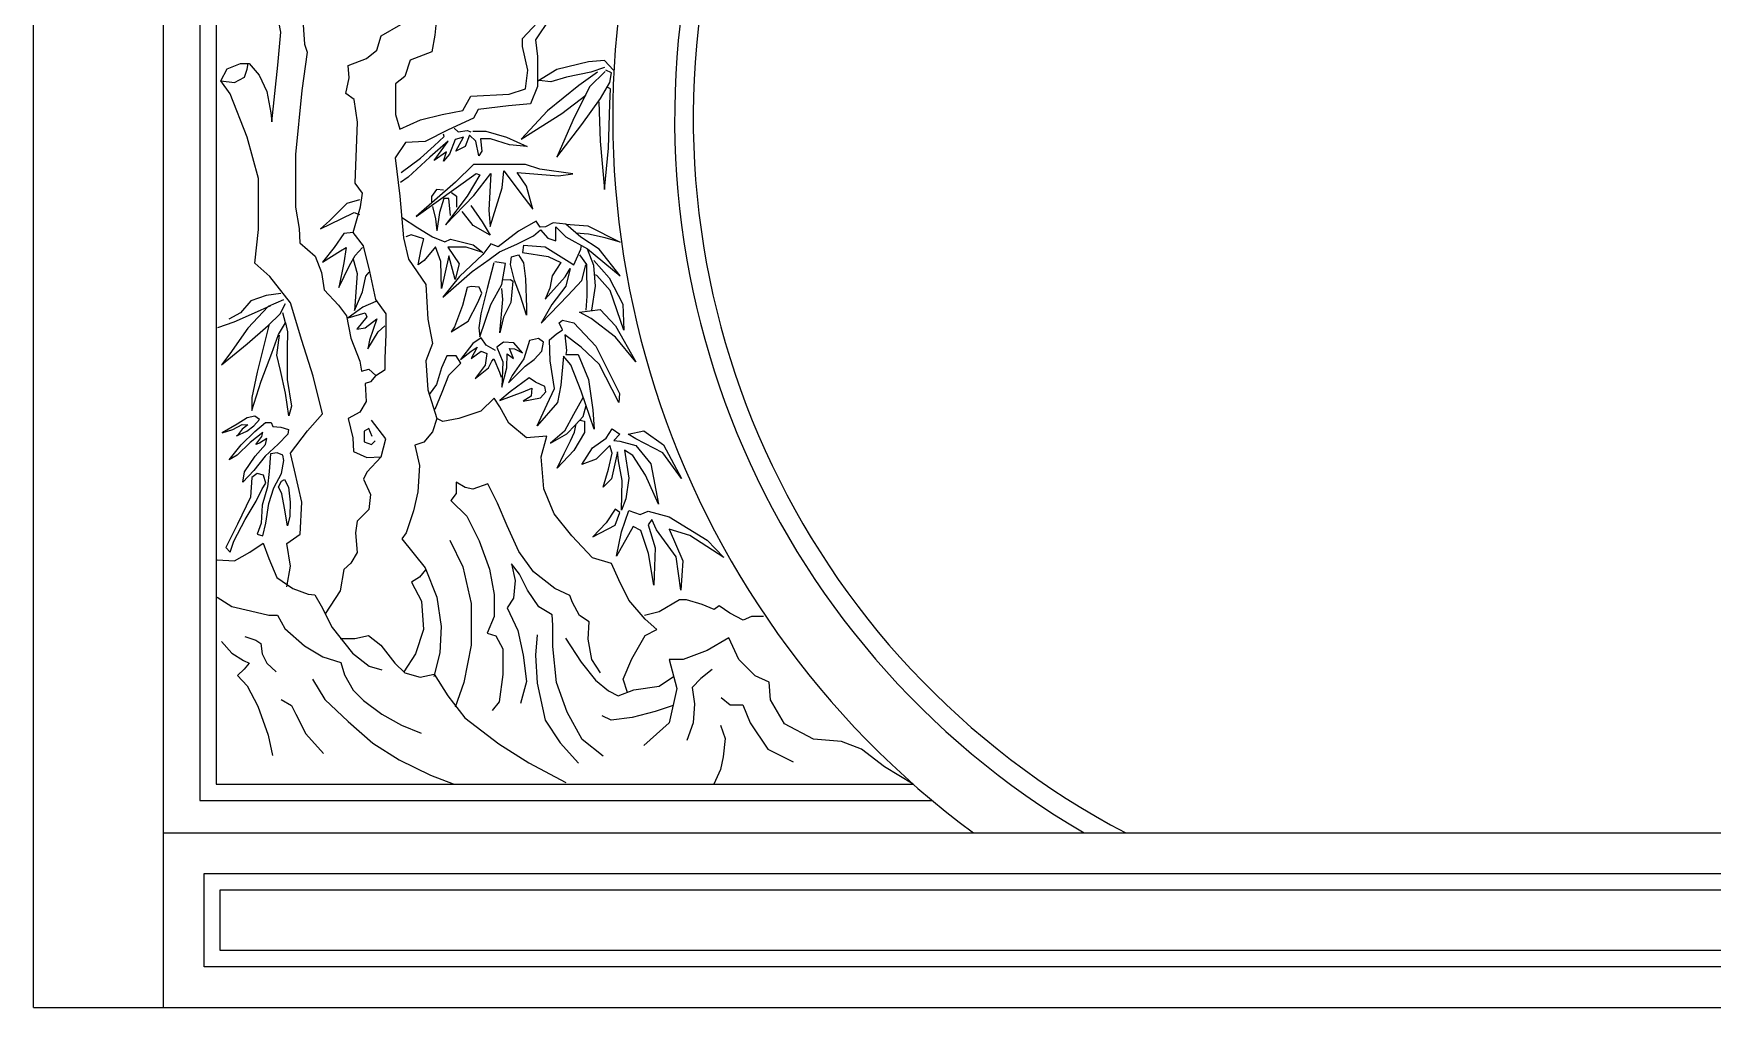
# Model space of a CAD drawing. Header units: metres. Extents: x 4395 to 7995, y 1000 to 3400.
# Drawn here: x 4395 to 6463, y 1000 to 2200 of the extents above; entities that cross this region are included whole.
import ezdxf

# ---------------------------------------------------------------- set-up
doc = ezdxf.new("R2010")
doc.units = ezdxf.units.M
for name, color, linetype in [('3', 3, 'Continuous'), ('4', 4, 'Continuous'), ('7', 7, 'Continuous')]:
    doc.layers.add(name, color=color, linetype=linetype)

msp = doc.modelspace()

# ---------------------------------------------------------------- linework, layer by layer
at = {"layer": '3'}
for points in [[(6887.95, 1255), (7790, 1255), (7790, 3350), (4600, 3350), (4600, 1255), (4600, 1255), (5502.05, 1255)], [(4625.74, 2141.93), (4642.4, 2139.89), (4654.9, 2146.14), (4658.02, 2156.13), (4659.27, 2162.99)], [(5089.65, 2152.58), (5066.54, 2135.87), (5028.3, 2104.83), (4995.63, 2069.81), (5045.83, 2101.65), (5075.31, 2123.93)], [(5109.57, 2154.97), (5098.42, 2166.91), (5078.5, 2165.32), (5039.45, 2155.76), (5016.35, 2141.44)], [(5098.42, 2158.15), (5081.68, 2152.58), (5051.41, 2146.21), (5032.28, 2140.64), (5017.94, 2142.23)], [(5099.21, 2153.38), (5080.09, 2134.28), (5059.37, 2092.89), (5039.45, 2047.53), (5070.53, 2088.12), (5093.64, 2119.95), (5104.79, 2139.85), (5107.18, 2151.79), (5100.01, 2154.97)], [(5091.25, 2115.97), (5092.84, 2067.42), (5098.42, 2007.73), (5103.2, 2058.67), (5104.79, 2113.58), (5105.59, 2131.89), (5102.4, 2133.48)], [(4936, 2079.71), (4952.09, 2079.71), (4977.64, 2072.15), (5003.19, 2060.81), (4981.42, 2062.7), (4957.76, 2070.26), (4945.46, 2070.26), (4947.35, 2055.13), (4943.57, 2049.46), (4939.78, 2067.42), (4932.21, 2074.98), (4926.54, 2060.81), (4915.18, 2055.13), (4924.64, 2072.15), (4914.23, 2069.31), (4907.61, 2051.35), (4900.04, 2042.85), (4903.82, 2054.19), (4888.68, 2043.79), (4905.72, 2067.42), (4883, 2047.57), (4856.51, 2023), (4847.04, 2016.38)], [(4847.99, 2028.67), (4871.65, 2046.63), (4888.68, 2061.75), (4900.98, 2073.09), (4900.04, 2075.93)], [(4913.29, 2083.49), (4918.02, 2078.77), (4929.37, 2080.66), (4933.78, 2078.89)], [(5059.21, 2027.3), (5018.64, 2032.89), (5000.92, 2038.48), (4937.04, 2038.48), (4914.65, 2017.05), (4866.16, 1974.67), (4940.3, 2027.76), (4944.96, 2025.9), (4929.11, 1999.82), (4902.53, 1964.42), (4937.5, 2000.28), (4958.49, 2027.76), (4955.69, 1982.59), (4957.55, 1962.09), (4972.48, 2010.06), (4974.34, 2031.02), (4999.52, 1997.49), (5010.25, 1983.52), (5002.32, 2011.93), (4990.66, 2028.69), (5041.49, 2024.5), (5059.21, 2027.3)], [(4899.97, 2007.23), (4891.29, 2007.85), (4885.09, 1999.18), (4885.09, 1991.75)], [(4796.58, 1995.19), (4780.86, 1990.71), (4759.54, 1969.41), (4748.31, 1959.32), (4774.13, 1971.65), (4789.84, 1979.5), (4796.58, 1977.26)], [(4886.33, 1986.79), (4890.05, 1971.92), (4891.91, 1957.06)], [(4908.65, 1975.64), (4906.79, 1996.7), (4900.59, 1996.7), (4895.01, 1979.36), (4891.91, 1957.06)], [(4909.89, 2004.13), (4916.1, 1999.8), (4916.1, 1986.17)], [(4933.88, 1987.98), (4947.61, 1967.87), (4957.67, 1951.41), (4936.62, 1963.3), (4924.73, 1978.84), (4922.9, 1980.66)], [(4848.44, 1973.84), (4868.34, 1960.77), (4886.33, 1949.62), (4901.83, 1943.43), (4908.65, 1946.53), (4936.56, 1939.71), (4948.34, 1930.42), (4927.88, 1936.62), (4905.55, 1936.62), (4919.2, 1916.17), (4914.23, 1896.97), (4906.79, 1926.09), (4897.49, 1885.82), (4896.87, 1919.27), (4890.05, 1937.24), (4876.4, 1920.51), (4868.96, 1914.94), (4872.68, 1934.14), (4875.78, 1947.15), (4860.28, 1952.1), (4853.46, 1949.62)], [(4967.57, 1937.24), (4958.27, 1940.95), (4948.34, 1927.94), (4919.82, 1900.69), (4899.35, 1875.29), (4935.32, 1906.88), (4956.41, 1921.75), (4968.81, 1931.04), (4990.52, 1940.33), (5010.98, 1950.86), (5019.66, 1958.3), (5028.35, 1947.77), (5038.27, 1944.67), (5038.27, 1962.01), (5050.67, 1949.62), (5077.34, 1934.76), (5117.65, 1901.31), (5091.6, 1934.14), (5069.28, 1949), (5050.67, 1965.11), (5035.17, 1966.97), (5025.86, 1962.01), (5019.04, 1961.39)], [(5019.04, 1961.39), (5014.08, 1968.83), (4992.38, 1956.44), (4967.57, 1937.24)], [(5050.67, 1965.11), (5077.96, 1963.25), (5117.65, 1942.81), (5099.04, 1948.39), (5078.58, 1952.72), (5063.07, 1953.96)], [(4788.78, 1954.93), (4777.13, 1953.74), (4765.33, 1936.42), (4750.76, 1918.4), (4772.97, 1932.26), (4779.91, 1936.42), (4777.13, 1917.7), (4770.88, 1887.21), (4784.07, 1914.24), (4791.01, 1926.71), (4800.03, 1936.42)], [(4983.69, 1924.85), (4992.38, 1927.32), (4998.58, 1917.41), (5001.06, 1897.59), (5002.3, 1862.28), (5002.3, 1852.99), (4994.86, 1876.53), (4987.41, 1895.73), (4982.45, 1915.55), (4983.69, 1924.85)], [(4998.58, 1939.09), (4997.34, 1930.42), (5028.97, 1925.47), (5044.47, 1918.03)], [(4998.58, 1939.09), (5025.24, 1937.24), (5055.01, 1918.65), (5060.59, 1914.94), (5069.28, 1934.14), (5069.9, 1939.09)], [(5067.42, 1927.32), (5076.1, 1915.55), (5076.72, 1876.53), (5075.48, 1859.19)], [(5082.92, 1859.19), (5087.26, 1888.92), (5085.4, 1914.32), (5077.34, 1934.14)], [(4788.93, 1921.86), (4793.78, 1904.53), (4790.31, 1858.79), (4800.03, 1881.66), (4804.19, 1901.07), (4808.36, 1905.92)], [(4961.99, 1917.41), (4953.93, 1885.82), (4945.86, 1854.85), (4943.38, 1837.51), (4944.62, 1826.36), (4958.27, 1866), (4971.91, 1890.78), (4976.25, 1916.79), (4963.23, 1918.65)], [(5044.47, 1918.03), (5033.93, 1901.31), (5030.83, 1886.44), (5025.24, 1872.81), (5050.05, 1900.07), (5056.25, 1910.6), (5050.67, 1888.92), (5033.31, 1866), (5020.28, 1843.08), (5053.15, 1877.15), (5070.52, 1895.73), (5075.48, 1914.94)], [(5085.4, 1920.51), (5104.01, 1898.83), (5120.75, 1866.62), (5121.99, 1834.41), (5105.25, 1883.34), (5089.12, 1901.93), (5086.02, 1902.55)], [(4944, 1887.68), (4934.08, 1888.3), (4929.12, 1887.06), (4923.54, 1864.76), (4913.61, 1838.74), (4909.27, 1832.55), (4930.36, 1845.56), (4942.14, 1868.48), (4947.1, 1880.25), (4944, 1887.68)], [(4972.53, 1896.35), (4982.45, 1896.97), (4985.55, 1895.11), (4983.07, 1868.48), (4973.77, 1850.51), (4969.43, 1831.31), (4973.15, 1872.19), (4971.91, 1885.82)], [(4621.95, 1837.98), (4642.24, 1844.73), (4667.03, 1855.99), (4687.32, 1864.99)], [(4703.09, 1871.75), (4683.94, 1863.87), (4659.14, 1836.85), (4636.6, 1805.33), (4626.46, 1791.82), (4658.01, 1817.71), (4683.94, 1840.23), (4698.59, 1854.86), (4705.35, 1867.24)], [(4699.71, 1879.63), (4681.68, 1877.38), (4662.52, 1870.62), (4650.13, 1855.99), (4635.47, 1848.11)], [(4816.68, 1869.88), (4800.72, 1862.95), (4782.68, 1849.78), (4803.5, 1856.02), (4805.58, 1851.16), (4793.09, 1835.92), (4803.5, 1837.3), (4818.07, 1848.39), (4809.05, 1822.05), (4806.97, 1811.66), (4819.46, 1832.45), (4827.79, 1840.07)], [(4685.29, 1841.72), (4677.93, 1812.32), (4670.57, 1782.93), (4663.89, 1751.53), (4663.89, 1735.49), (4675.26, 1771.57), (4688.63, 1806.31), (4696.66, 1829.03), (4705.36, 1843.73), (4702.01, 1855.75)], [(4705.36, 1843.73), (4708.03, 1832.37), (4707.36, 1811.66), (4707.36, 1773.57), (4712.71, 1740.84), (4709.37, 1728.81), (4705.36, 1756.87), (4699.34, 1784.93), (4694.65, 1803.64), (4698, 1828.36)], [(5046.68, 1846.78), (5060.74, 1843.77), (5087.83, 1814.7), (5116.94, 1756.55), (5115.94, 1745.53), (5091.85, 1792.64), (5069.77, 1813.69), (5049.7, 1828.73), (5051.7, 1809.68), (5050.7, 1804.67), (5065.75, 1804.67), (5078.8, 1773.6), (5083.82, 1736.5), (5085.83, 1712.44), (5069.77, 1759.56), (5056.72, 1791.64), (5047.69, 1802.67), (5044.68, 1766.58), (5040.66, 1745.53), (5015.57, 1716.45), (5027.61, 1743.52), (5036.65, 1762.57), (5031.63, 1796.65), (5030.63, 1822.72), (5038.65, 1829.73), (5046.68, 1834.75), (5042.67, 1843.77), (5046.68, 1846.78)], [(5067.76, 1856.8), (5092.85, 1859.81), (5111.92, 1839.76), (5137.01, 1795.65), (5111.92, 1825.72), (5081.81, 1848.78), (5067.76, 1856.8)], [(4964.23, 1809.4), (4952.58, 1816.25), (4946.41, 1825.15), (4936.12, 1818.3), (4921.04, 1798.44), (4934.07, 1808.71), (4941.61, 1813.51), (4934.07, 1799.81), (4946.41, 1808.71), (4953.26, 1805.98), (4951.2, 1791.6), (4938.86, 1775.16), (4955.32, 1788.17), (4959.43, 1796.39), (4962.17, 1799.13), (4969.03, 1782.69), (4971.09, 1776.53)], [(5023.19, 1819.67), (5017.02, 1824.46), (5006.05, 1821.72), (4999.19, 1799.13), (4984.8, 1778.59), (4980, 1769.68), (5000.56, 1790.23), (5011.53, 1798.44), (5021.13, 1808.71), (5023.19, 1819.67)], [(4889.95, 1737.13), (4898.24, 1758.15), (4906.52, 1779.17), (4921.19, 1793.82), (4915.45, 1802.73), (4903.97, 1802.73), (4897.6, 1788.08), (4891.22, 1767.7), (4882.44, 1755.43)], [(4997.14, 1806.66), (4986.85, 1818.99), (4973.83, 1819.67), (4965.6, 1813.51), (4973.14, 1795.7), (4971.77, 1764.21), (4977.94, 1788.17), (4978.63, 1805.29), (4986.17, 1799.81), (4981.37, 1812.14), (4987.54, 1811.45), (4997.14, 1806.66)], [(5024.99, 1765.06), (5013.22, 1770.4), (5005.73, 1775.74), (4982.2, 1758.64), (4969.36, 1747.96), (4998.24, 1758.64), (5008.94, 1762.92), (5007.87, 1753.3), (4998.24, 1746.89), (5019.64, 1751.17), (5026.06, 1758.64), (5024.99, 1765.06)], [(5071.47, 1751.22), (5060.01, 1730.74), (5049.15, 1710.25), (5031.66, 1695.19), (5052.16, 1706.64), (5062.42, 1717.48), (5072.07, 1728.33), (5075.69, 1741.58)], [(4645.14, 1704.53), (4657.77, 1710.26), (4666.38, 1716.57), (4673.27, 1724.6), (4667.53, 1728.61), (4658.34, 1726.32), (4645.71, 1718.86), (4627.34, 1707.97), (4640.55, 1711.98), (4652.03, 1718.29), (4658.92, 1717.71), (4652.03, 1712.55), (4645.71, 1704.53)], [(4635.95, 1674.71), (4650.88, 1693.06), (4667.53, 1709.69), (4680.73, 1720.58), (4687.62, 1720.58), (4689.92, 1715.99), (4699.68, 1714.85), (4708.86, 1711.98), (4708.29, 1706.25), (4696.23, 1694.2), (4680.16, 1679.29), (4666.38, 1661.52), (4652.6, 1647.18), (4654.9, 1659.8), (4668.1, 1679.29), (4680.73, 1693.63), (4682.45, 1701.09), (4673.27, 1695.35), (4668.68, 1693.63), (4676.14, 1703.38), (4677.29, 1708.54), (4661.79, 1695.92), (4645.71, 1680.44), (4635.95, 1674.71)], [(5067.85, 1723.51), (5073.88, 1722.3), (5073.88, 1708.45), (5060.61, 1686.15), (5040.1, 1664.46), (5048.55, 1682.54), (5056.39, 1698.2), (5061.21, 1709.05), (5063.62, 1719.29)], [(5117.28, 1697.85), (5136.92, 1692.24), (5155.63, 1669.82), (5164.98, 1620.32), (5149.08, 1655.81), (5133.18, 1680.1), (5122.9, 1686.64), (5128.51, 1652.08), (5124.77, 1626.86), (5119.15, 1612.84), (5120.09, 1649.27), (5115.41, 1673.56), (5114.48, 1684.77), (5107, 1651.14), (5096.71, 1640.87), (5103.26, 1663.29), (5107.93, 1682.9), (5105.13, 1692.24), (5088.29, 1675.43), (5070.53, 1668.89), (5083.62, 1689.44), (5100.45, 1701.58), (5107.93, 1712.79), (5117.28, 1706.25), (5109.8, 1698.78), (5117.28, 1697.85)], [(5127.39, 1706.24), (5146.87, 1710.29), (5171.22, 1693.27), (5193.14, 1651.92), (5170.41, 1683.54), (5137.13, 1700.56), (5127.39, 1706.24)], [(4701.97, 1680.44), (4695.08, 1683.31), (4687.05, 1682.16), (4685.33, 1660.37), (4683.03, 1641.45), (4676.71, 1619.08), (4675.57, 1596.72), (4670.4, 1582.96), (4677.29, 1581.24), (4681.31, 1596.72), (4684.75, 1620.81), (4691.07, 1640.3), (4700.25, 1658.08), (4703.12, 1674.13), (4701.97, 1680.44)], [(4681.31, 1646.04), (4678.44, 1655.78), (4670.4, 1658.08), (4664.08, 1652.92), (4662.36, 1628.83), (4646.29, 1595.57), (4631.93, 1566.9), (4637.1, 1561.17), (4641.69, 1574.36), (4655.47, 1601.31), (4669.25, 1623.67), (4676.71, 1639.15), (4681.31, 1646.04)], [(4700.25, 1648.33), (4704.27, 1650.62), (4708.86, 1640.88), (4711.16, 1622.53), (4710.59, 1605.32), (4707.72, 1593.28), (4704.27, 1615.07), (4700.83, 1632.85), (4696.81, 1641.45), (4700.25, 1648.33)], [(5093.42, 1412.46), (5082.58, 1428.7), (5078.25, 1453.59), (5079.33, 1475.24), (5067.41, 1482.82), (5058.74, 1499.06), (5055.49, 1507.72), (5037.07, 1516.38), (5011.06, 1536.94), (4992.63, 1561.84), (4978.54, 1593.23), (4966.62, 1621.38), (4954.7, 1645.19), (4936.28, 1638.7), (4926.52, 1640.86), (4915.69, 1647.36), (4915.69, 1633.29), (4909.18, 1624.63), (4928.69, 1605.14), (4943.86, 1574.83), (4956.87, 1540.19), (4962.29, 1508.8), (4962.29, 1481.74), (4953.62, 1461.17), (4964.46, 1457.92), (4973.13, 1441.69), (4973.13, 1410.3), (4968.79, 1376.74), (4960.12, 1365.91)], [(5111.54, 1613.85), (5100.45, 1597.22), (5083.8, 1579.8), (5111.54, 1594.05), (5117.09, 1609.89), (5111.54, 1613.85)], [(5128.19, 1612.26), (5142.46, 1607.51), (5151.97, 1611.47), (5178.14, 1604.35), (5224.91, 1575.84), (5245.52, 1554.46), (5203.5, 1581.38), (5178.14, 1589.3), (5194.78, 1550.5), (5192.41, 1514.08), (5186.86, 1555.25), (5162.28, 1588.51), (5156.73, 1601.18), (5151.97, 1594.84), (5160.7, 1566.34), (5159.11, 1520.41), (5152.77, 1559.21), (5143.25, 1587.72), (5133.74, 1592.47), (5113.13, 1556.05), (5119.47, 1586.13), (5128.17, 1612.27)], [(4907.86, 1575.68), (4923.69, 1542.72), (4934.25, 1497.9), (4934.25, 1446.49), (4925.01, 1400.35), (4914.46, 1370.03)], [(4878.02, 1539.08), (4870.54, 1530.37), (4860.57, 1524.14), (4873.04, 1500.49), (4875.53, 1465.63), (4865.56, 1435.75), (4851.31, 1413.6)], [(5096.67, 1309.62), (5070.66, 1330.19), (5052.24, 1363.75), (5039.23, 1400.55), (5034.9, 1444.93), (5034.9, 1470.91), (5033.82, 1483.9), (5017.56, 1493.65), (5003.47, 1514.21), (4993.72, 1533.7), (4983.96, 1546.69), (4988.3, 1526.12), (4986.13, 1504.47), (4978.54, 1492.56), (4991.55, 1464.42), (4998.05, 1434.11), (5002.39, 1401.64), (4994.8, 1374.57)], [(4621.19, 1505.59), (4639.13, 1493.94), (4662.45, 1488.57), (4684.87, 1483.19), (4695.63, 1483.19), (4704.6, 1467.07), (4728.81, 1445.57), (4751.23, 1432.13), (4773.66, 1424.97), (4778.14, 1409.74), (4788.9, 1390.93), (4801.46, 1378.39), (4823.88, 1361.37), (4848.09, 1347.93), (4872.31, 1338.08)], [(4626.58, 1450.95), (4639.13, 1436.61), (4653.48, 1427.66), (4660.66, 1424.07), (4654.38, 1416.91), (4646.31, 1408.84), (4657.96, 1396.3), (4671.42, 1371.22), (4683.97, 1335.39), (4689.35, 1310.31)], [(4655.27, 1457.22), (4668.73, 1452.74), (4675, 1448.26), (4676.8, 1435.72), (4682.18, 1424.07), (4693.84, 1413.32)], [(5015.39, 1459.01), (5013.22, 1434.11), (5015.39, 1399.47), (5025.15, 1354.01), (5043.57, 1325.86), (5066.33, 1300.96)], [(5050.25, 1454.97), (5069.47, 1425.44), (5087.21, 1403.3), (5103.47, 1390.01), (5115.29, 1384.1), (5134.51, 1391.48), (5165.55, 1395.91), (5183.29, 1407.73)], [(5231.17, 1416.29), (5217.14, 1405.39), (5206.17, 1394.25), (5209.34, 1374.24), (5207.78, 1350.88), (5199.99, 1329.08)], [(4700.12, 1379.28), (4712.67, 1372.12), (4718.05, 1361.37), (4730.61, 1337.18), (4752.13, 1313)], [(5182.84, 1371.91), (5160.61, 1364.83), (5132.44, 1357.25), (5106.43, 1354.01), (5095.59, 1359.42)], [(5242.09, 1382.03), (5253, 1372.69), (5268.59, 1372.69), (5277.95, 1350.88), (5299.78, 1318.18), (5330.96, 1302.61)], [(5241.12, 1347.92), (5247.07, 1331.42), (5244.42, 1308.97), (5241.12, 1293.12), (5233.23, 1275)]]:
    msp.add_lwpolyline(points, dxfattribs=at)
msp.add_lwpolyline([(6700.82, 1215, 0.76), (6195, 3117.44, 0.76), (5689.18, 1215)], format="xyb", dxfattribs=at)
msp.add_lwpolyline([(4625, 1070), (4625, 1145), (7765, 1145), (7765, 1070)], close=True, dxfattribs=at)
at = {"layer": '4'}
for p, q in [((4395, 1000), (4395, 3400)), ((5740.74, 1215), (6649.26, 1215)), ((4395, 1000), (7995, 1000))]:
    msp.add_line(p, q, dxfattribs=at)
msp.add_lwpolyline([(6649.26, 1215, 0.78), (6195, 3092.44, 0.78), (5740.74, 1215, 0.72)], format="xyb", dxfattribs=at)
at = {"layer": '7'}
for p, q in [((4555, 1000), (4555, 3400)), ((4555, 1215), (7835, 1215))]:
    msp.add_line(p, q, dxfattribs=at)
for points in [[(6911.26, 1275), (7770, 1275), (7770, 3330), (4620, 3330), (4620, 1275), (5478.74, 1275)], [(5137.43, 2400.75), (5141.01, 2386.44), (5129.08, 2366.18), (5123.11, 2350.68), (5104.02, 2336.38), (5099.24, 2330.42), (5093.27, 2304.2), (5070.6, 2292.28), (5049.12, 2274.4), (5045.54, 2248.17), (5031.22, 2218.37), (5013.32, 2192.15), (5015.7, 2171.89), (5015.7, 2134.93), (5007.35, 2113.48), (4979.9, 2111.09), (4942.91, 2106.33), (4936.94, 2095.6), (4905.91, 2081.29), (4877.27, 2066.99), (4853.4, 2065.8), (4840.28, 2046.73)], [(4688.66, 2091.19), (4695.95, 2161.16), (4699.44, 2201.77), (4694.79, 2227.29), (4697.12, 2265.57), (4694.79, 2294.57), (4662.27, 2334.01)], [(4725.42, 2234.33), (4728.72, 2187.08), (4732.02, 2177.19), (4725.42, 2129.94), (4717.72, 2050.83), (4717.72, 1986), (4722.12, 1959.63), (4723.22, 1942.05), (4741.92, 1925.56), (4749.62, 1905.79), (4752.96, 1884.09), (4770.56, 1865.41), (4780.46, 1852.22), (4785.96, 1824.75), (4796.96, 1796.18), (4799.16, 1784.1), (4807.96, 1786.29), (4816.76, 1778.6), (4810.16, 1770.91), (4803.56, 1768.71), (4804.66, 1746.74), (4796.96, 1733.55), (4782.66, 1725.86), (4788.16, 1701.68), (4789.26, 1685.2), (4805.76, 1677.51), (4823.36, 1678.61), (4828.86, 1700.59), (4811.26, 1723.66)], [(4890.65, 2210.56), (4889.37, 2197.87), (4885.56, 2177.56), (4858.87, 2167.4), (4852.52, 2147.09), (4841.08, 2138.2), (4841.08, 2100.12), (4846.16, 2082.34), (4871.58, 2093.77), (4898.27, 2100.12), (4923.69, 2105.19), (4933.86, 2122.97), (4980.89, 2125.51), (5001.22, 2131.85), (5003.77, 2154.71), (4997.41, 2183.9), (4997.41, 2194.06), (5015.21, 2213.1)], [(4816.76, 1778.6), (4828.19, 1786.08), (4828.19, 1800.04), (4829.46, 1829.24), (4829.46, 1854.63), (4816.75, 1872.41), (4809.12, 1906.68), (4801.49, 1938.42), (4788.78, 1954.93), (4797.68, 1986.66), (4800.22, 2003.17), (4791.33, 2015.86), (4793.87, 2090.77), (4790.06, 2118.7), (4779.89, 2126.31), (4783.7, 2145.36), (4782.43, 2160.59), (4805.31, 2169.48), (4818.04, 2179.39), (4823.13, 2197.17), (4847.28, 2211.13)], [(4625.74, 2141.93), (4633.64, 2156.75), (4649.9, 2162.99), (4660.53, 2162.99), (4673.03, 2148.63), (4682.41, 2128.65), (4687.41, 2102.43), (4688.66, 2091.19)], [(4706.98, 1518.26), (4711.62, 1543.76), (4706.98, 1571.58), (4723.23, 1583.17), (4725.55, 1622.59), (4716.26, 1662), (4711.62, 1682.87), (4732.51, 1710.69), (4751.08, 1731.56), (4739.47, 1777.93), (4725.55, 1821.98), (4711.62, 1868.35), (4686.09, 1900.8), (4667.52, 1917.03), (4672.16, 1958.77), (4672.16, 2021.37), (4658.23, 2072.37), (4637.34, 2125.7), (4625.74, 2141.93)], [(4840.28, 2046.73), (4846.05, 1999.47), (4850.82, 1948.21), (4856.79, 1921.99), (4878.27, 1891), (4880.66, 1848.09), (4886.63, 1818.29), (4878.27, 1796.83), (4880.66, 1761.07), (4891.92, 1725.5)], [(5126.73, 1388.13), (5121.32, 1404.36), (5132.15, 1429.62), (5148.41, 1458.49), (5162.86, 1465.7), (5148.41, 1478.33), (5128.54, 1501.79), (5115.9, 1527.04), (5106.87, 1546.89), (5083.38, 1554.1), (5058.1, 1581.17), (5036.42, 1608.23), (5023.78, 1638.9), (5020.17, 1678.59), (5027.39, 1703.85), (5002.1, 1702.04), (4980.43, 1720.08), (4969.59, 1739.93), (4962.37, 1750.75), (4946.11, 1734.52), (4919.02, 1725.5), (4899.15, 1721.89), (4891.92, 1725.5), (4886.5, 1709.26), (4875.67, 1696.63), (4864.83, 1693.02), (4870.25, 1667.76), (4868.44, 1635.29), (4863.02, 1611.84), (4853.99, 1584.77), (4848.57, 1577.56), (4877.47, 1541.48), (4891.92, 1505.39), (4897.34, 1469.31), (4895.53, 1436.84), (4888.31, 1407.97)], [(4812.33, 1703.52), (4807.93, 1713.41), (4802.42, 1710.11), (4802.42, 1696.92), (4811.23, 1693.63), (4815.63, 1698.02)], [(4823.36, 1678.61), (4805.73, 1659.56), (4801.32, 1650.77), (4810.13, 1632.09), (4807.93, 1613.41), (4793.62, 1599.13), (4791.42, 1584.85), (4793.62, 1560.67), (4785.92, 1547.49), (4777.12, 1539.79), (4772.72, 1513.42), (4754.34, 1485.05)], [(4621.01, 1551.51), (4642.72, 1550.38), (4661.55, 1561.13), (4677.69, 1571.87), (4684.87, 1553.06), (4694.73, 1529.77), (4714.46, 1516.34), (4733.3, 1509.17), (4741.37, 1508.27), (4749.44, 1494.84), (4762.89, 1467.96), (4788, 1436.61), (4808.63, 1420.49), (4823.88, 1416.01)], [(5294.15, 1481.55), (5279.37, 1481.55), (5269.02, 1477.12), (5252.76, 1485.98), (5239.46, 1494.84), (5233.55, 1490.41), (5218.77, 1496.31), (5199.55, 1502.22), (5190.68, 1502.22), (5165.55, 1487.45), (5147.81, 1483.02)], [(4772.76, 1454.53), (4790.7, 1454.53), (4807.73, 1458.11), (4822.98, 1446.47), (4840.02, 1424.07), (4852.58, 1412.43), (4871.41, 1407.05), (4888.45, 1410.64), (4905.49, 1383.76), (4926.12, 1356.89), (4968.27, 1324.64), (5005.04, 1301.35), (5050.77, 1277.17)], [(5478.74, 1275), (5443.22, 1296.38), (5415.16, 1318.18), (5390.21, 1327.52), (5355.91, 1330.64), (5320.05, 1349.33), (5302.89, 1378.92), (5301.34, 1400.72), (5284.18, 1408.51), (5263.91, 1428.75), (5251.44, 1455.23), (5224.93, 1439.65), (5195.31, 1428.75), (5178.16, 1428.75), (5187.51, 1392.93), (5178.16, 1350.88), (5146.97, 1322.85)], [(4738.68, 1404.37), (4753.93, 1379.28), (4782.62, 1352.41), (4813.12, 1325.54), (4845.4, 1304.93), (4883.97, 1286.12), (4911.77, 1275.37)]]:
    msp.add_lwpolyline(points, dxfattribs=at)
msp.add_lwpolyline([(6837, 1215, 0.72), (6195, 3192.44, 0.72), (5553, 1215)], format="xyb", dxfattribs=at)
msp.add_lwpolyline([(4605, 1050), (4605, 1165), (7785, 1165), (7785, 1050)], close=True, dxfattribs=at)

doc.saveas('drawing.dxf')
